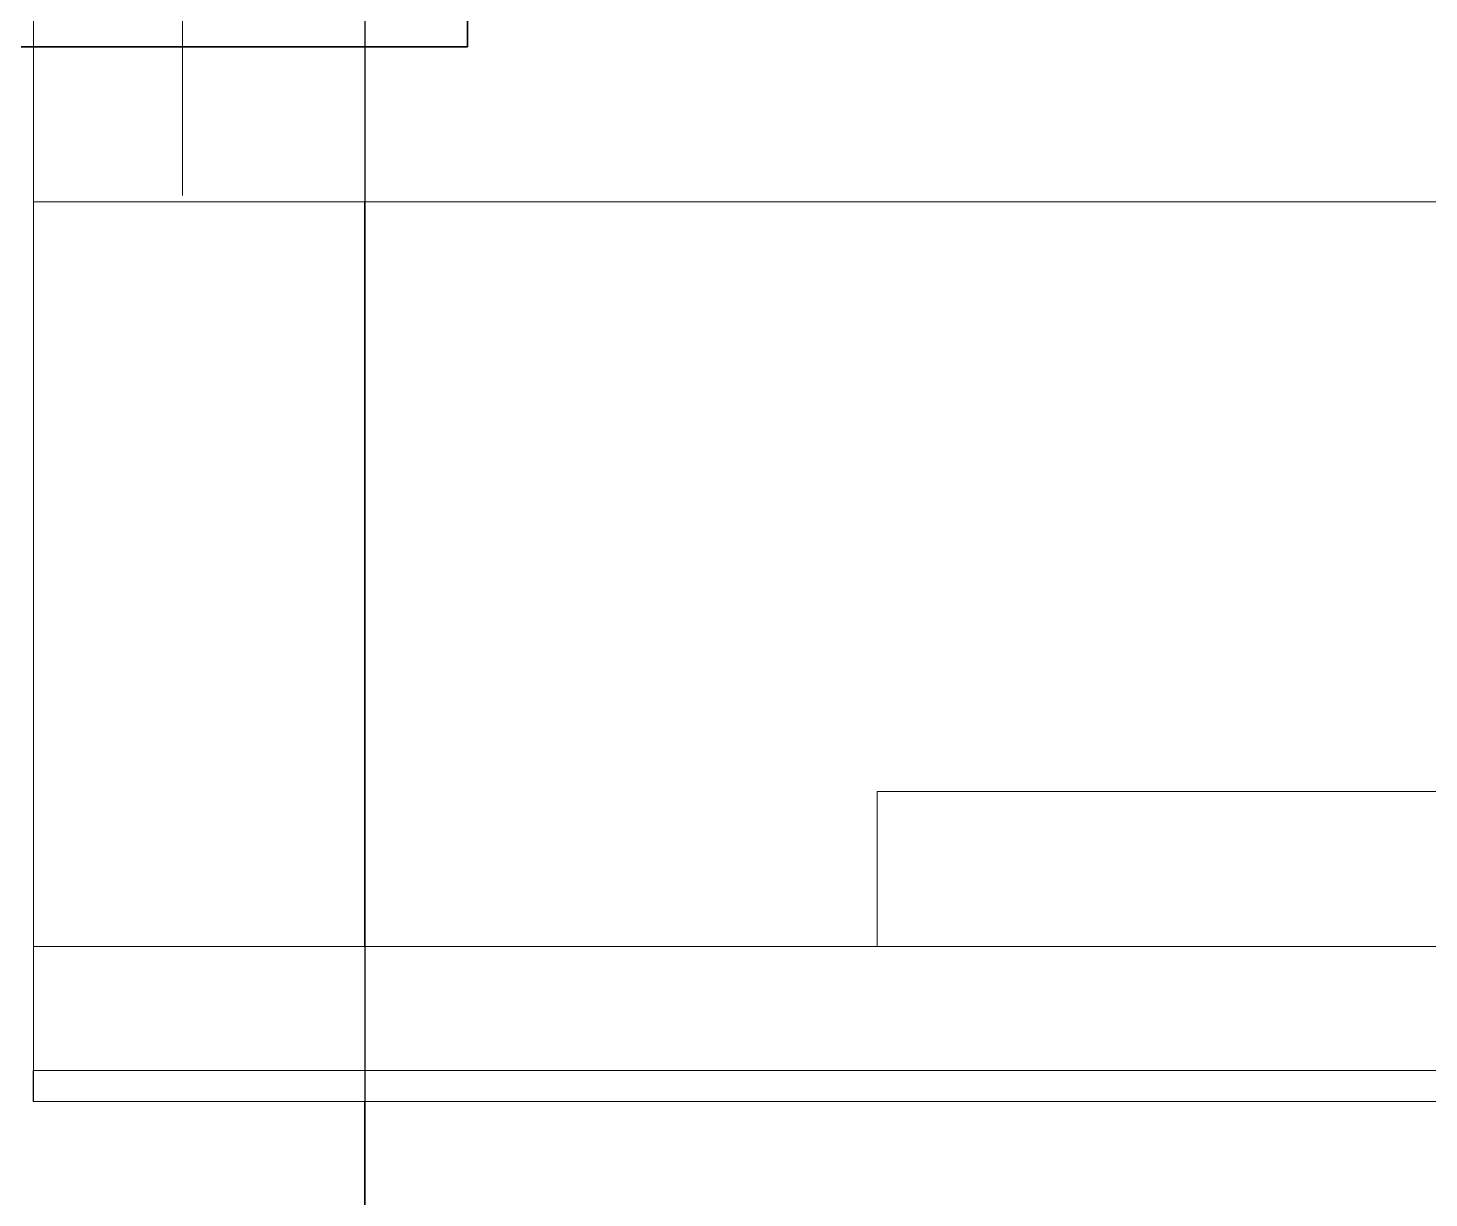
# Model space of a CAD drawing. Header units: millimetres. Extents: x 652554 to 1678317, y -308114 to 170803.
# Drawn here: x 678671.1 to 678896.9, y 105534.5 to 105723 of the extents above; entities that cross this region are included whole.
import ezdxf

# ---------------------------------------------------------------- set-up
doc = ezdxf.new("R2010")
doc.units = ezdxf.units.MM
doc.linetypes.add('DPA_Hidden 50', pattern=[3, 2, -1])
for name, color, linetype, lineweight in [('A-DETL-GENF', 2, 'Continuous', 35), ('A-GLAZ-CURT', 2, 'Continuous', 9), ('A-GLAZ-CURT-HDLN', 2, 'Continuous', 9), ('A-GLAZ-CWMG', 2, 'Continuous', 35), ('E-LITE-EQPM', 2, 'Continuous', 35)]:
    doc.layers.add(name, color=color, linetype=linetype, lineweight=lineweight)
doc.layers.add('DIM', color=1, linetype='Continuous')

# ---------------------------------------------------------------- blocks, each defined once
blk = doc.blocks.new('DPA_CP_Entrance Canopy Lower - Depth 4200-17959564-2250-01 ENTRANCE 2 ELEVATION 3')
at = {"layer": 'A-GLAZ-CURT'}
for p, q in [((632615.53, 106034.71), (632615.53, 105695)), ((632639.56, 106033.45), (632639.56, 105696.02)), ((632615.53, 105695), (632615.53, 105720)), ((632615.53, 105720), (632615.53, 105695)), ((632615.53, 105695), (632615.53, 105720)), ((634555.61, 105695), (632615.53, 105695)), ((632615.53, 105695), (634235.61, 105695)), ((634235.61, 105695), (632615.53, 105695)), ((632615.53, 105695), (634235.61, 105695)), ((634235.61, 105695), (632615.53, 105695)), ((632751.56, 105600), (632751.56, 105575)), ((632751.56, 105600), (634530.61, 105600)), ((632615.53, 105550), (632615.53, 105575)), ((632615.53, 105575), (634321.61, 105575)), ((634580.61, 105575), (632615.53, 105575)), ((632615.53, 105575), (632615.53, 105550)), ((634309.83, 105550), (632615.53, 105550)), ((632615.53, 105550), (634635.61, 105550))]:
    blk.add_line(p, q, dxfattribs=at)
at = {"layer": 'A-GLAZ-CURT-HDLN'}
blk.add_line((632615.53, 105550), (632615.53, 108261.62), dxfattribs=at)
blk = doc.blocks.new('DPA_CP_Entrance Canopy Lower - Depth 4200-V74-2250-01 ENTRANCE 2 ELEVATION 3')
at = {"layer": 'A-GLAZ-CURT'}
for p, q in [((632615.53, 105720), (632615.53, 105695)), ((632615.53, 105695), (632615.53, 105720)), ((632615.53, 105720), (632615.53, 105695)), ((632615.53, 105695), (632615.53, 105720)), ((634315.61, 105695), (632615.53, 105695)), ((632615.53, 105695), (634235.61, 105695)), ((634235.61, 105695), (632615.53, 105695)), ((632615.53, 105695), (634235.61, 105695)), ((634235.61, 105695), (632615.53, 105695)), ((632751.56, 105600), (632751.56, 105575)), ((632751.56, 105600), (634530.61, 105600)), ((632615.53, 105550), (632615.53, 105575)), ((632615.53, 105575), (634321.61, 105575)), ((634321.61, 105575), (632615.53, 105575)), ((632615.53, 105575), (632615.53, 105550)), ((634309.83, 105550), (632615.53, 105550)), ((632615.53, 105550), (634309.83, 105550))]:
    blk.add_line(p, q, dxfattribs=at)
at = {"layer": 'A-GLAZ-CURT-HDLN'}
blk.add_line((632615.53, 105550), (632615.53, 105720), dxfattribs=at)
blk = doc.blocks.new('DPA_CP_Entrance Canopy Lower - Depth 4200-V75-2250-01 ENTRANCE 2 ELEVATION 3')
at = {"layer": 'A-GLAZ-CURT'}
for p, q in [((632615.53, 105720), (632615.53, 105695)), ((632615.53, 105695), (632615.53, 105720)), ((632615.53, 105720), (632615.53, 105695)), ((632615.53, 105695), (632615.53, 105720)), ((634315.61, 105695), (632615.53, 105695)), ((632615.53, 105695), (634235.61, 105695)), ((634235.61, 105695), (632615.53, 105695)), ((632615.53, 105695), (634235.61, 105695)), ((634235.61, 105695), (632615.53, 105695)), ((632751.56, 105600), (632751.56, 105575)), ((632751.56, 105600), (634530.61, 105600)), ((632615.53, 105550), (632615.53, 105575)), ((632615.53, 105575), (634321.61, 105575)), ((634321.61, 105575), (632615.53, 105575)), ((632615.53, 105575), (632615.53, 105550)), ((634309.83, 105550), (632615.53, 105550)), ((632615.53, 105550), (634309.83, 105550))]:
    blk.add_line(p, q, dxfattribs=at)
at = {"layer": 'A-GLAZ-CURT-HDLN'}
blk.add_line((632615.53, 105550), (632615.53, 105720), dxfattribs=at)
blk = doc.blocks.new('DPA_CP_Entrance Canopy Lower - Depth 4200-V76-2250-01 ENTRANCE 2 ELEVATION 3')
at = {"layer": 'A-GLAZ-CURT'}
for p, q in [((632615.53, 105720), (632615.53, 105695)), ((632615.53, 105695), (632615.53, 105720)), ((632615.53, 105720), (632615.53, 105695)), ((632615.53, 105695), (632615.53, 105720)), ((634309.83, 105695), (632615.53, 105695)), ((632615.53, 105695), (634235.61, 105695)), ((634235.61, 105695), (632615.53, 105695)), ((632615.53, 105695), (634235.61, 105695)), ((634235.61, 105695), (632615.53, 105695)), ((632751.56, 105600), (632751.56, 105575)), ((632751.56, 105600), (634530.61, 105600)), ((632615.53, 105550), (632615.53, 105575)), ((632615.53, 105575), (634321.61, 105575)), ((634321.61, 105575), (632615.53, 105575)), ((632615.53, 105575), (632615.53, 105550)), ((634309.83, 105550), (632615.53, 105550)), ((632615.53, 105550), (634309.83, 105550))]:
    blk.add_line(p, q, dxfattribs=at)
at = {"layer": 'A-GLAZ-CURT-HDLN'}
blk.add_line((632615.53, 105550), (632615.53, 105720), dxfattribs=at)
blk = doc.blocks.new('Rectangular Mullion - Entrance Louver Top-15305098-2250-01 ENTRANCE 2 ELEVATION 3')
at = {"layer": 'A-GLAZ-CWMG'}
blk.add_line((632585.53, 105720), (632615.53, 105720), dxfattribs=at)
blk = doc.blocks.new('Rectangular Mullion - Entrance Louver Top-15305105-2250-01 ENTRANCE 2 ELEVATION 3')
at = {"layer": 'A-GLAZ-CWMG'}
for p, q in [((632685.53, 105720), (632685.53, 105750)), ((632585.53, 105720), (632685.53, 105720))]:
    blk.add_line(p, q, dxfattribs=at)
blk = doc.blocks.new('System Panel - DPA-AR_Metal Ceiling Rectangular Panel-17959681-2250-01 ENTRANCE 2 ELEVATION 3')
at = {"layer": 'A-GLAZ-CURT'}
for p, q in [((632615.53, 105555), (632615.53, 105550)), ((632615.53, 105550), (632615.53, 105555)), ((632615.53, 105550), (634309.83, 105550)), ((634309.83, 105550), (632615.53, 105550))]:
    blk.add_line(p, q, dxfattribs=at)
blk = doc.blocks.new('System Panel - DPA-AR_Metal Ceiling Rectangular Panel-17959665-2250-01 ENTRANCE 2 ELEVATION 3')
at = {"layer": 'A-GLAZ-CURT'}
for p, q in [((632615.53, 105555), (634835.61, 105555)), ((632615.53, 105555), (632615.53, 105550)), ((632615.53, 105550), (632615.53, 105555)), ((632615.53, 105550), (634835.61, 105550)), ((634835.61, 105550), (632615.53, 105550))]:
    blk.add_line(p, q, dxfattribs=at)
blk = doc.blocks.new('DPA_CP_Metal Ceiling Luminaire - Linear Luminaire Entrance-12679429-2250-01 ENTRANCE 2 ELEVATION 3')
at = {"layer": 'A-GLAZ-CURT'}
for p, q in [((634040.526247, 105550), (632840.526247, 105550)), ((632840.526247, 105550), (634040.526247, 105550))]:
    blk.add_line(p, q, dxfattribs=at)
blk = doc.blocks.new('DPA_CP_Metal Ceiling Panel - Vertical Panel Entrance-12681732-2250-01 ENTRANCE 2 ELEVATION 3')
at = {"layer": 'A-GLAZ-CURT'}
for p, q in [((632615.526247, 105550), (632615.526247, 105555)), ((632615.526247, 105550), (632615.526247, 105555)), ((632840.526247, 105550), (632615.526247, 105550)), ((632615.526247, 105550), (632840.526247, 105550))]:
    blk.add_line(p, q, dxfattribs=at)
blk = doc.blocks.new('System Panel - DPA-AR_Metal Ceiling Rectangular Panel-17959666-2250-01 ENTRANCE 2 ELEVATION 3')
at = {"layer": 'A-GLAZ-CURT'}
for p, q in [((632615.53, 105555), (632615.53, 105550)), ((632615.53, 105550), (632615.53, 105555)), ((632615.53, 105550), (634309.83, 105550)), ((634835.61, 105550), (632615.53, 105550))]:
    blk.add_line(p, q, dxfattribs=at)
blk = doc.blocks.new('ACM_L14 - LED Street Light Luminaire with Wide Light - PRA4-CB-8-V101-2250-01 ENTRANCE 2 ELEVATION 3')
at = {"layer": 'E-LITE-EQPM'}
for p, q in [((632668.98, 105575), (632668.98, 105695)), ((632668.98, 103079.1), (632668.98, 105550))]:
    blk.add_line(p, q, dxfattribs=at)
blk = doc.blocks.new('DPA_AN_Callout - DPA_AN_Callout-15552900-2250-01 ENTRANCE 2 ELEVATION 3')
at = {"layer": 'A-DETL-GENF', "linetype": 'DPA_Hidden 50', "lineweight": 50}
blk.add_arc((632417.37, 105769.28), 500, 270, 0, dxfattribs=at)

msp = doc.modelspace()

# ---------------------------------------------------------------- linework, layer by layer
at = {"layer": 'DIM', "color": 6}
msp.add_lwpolyline([(669892, 113950.8585), (678725.3852, 113950.8585), (678725.3852, 102550), (669892, 102550)], close=True, dxfattribs=at)

# ---------------------------------------------------------------- block references
at = {"layer": 'A-DETL-GENF'}
msp.add_blockref('DPA_AN_Callout - DPA_AN_Callout-15552900-2250-01 ENTRANCE 2 ELEVATION 3', (46056.406, 0), dxfattribs=at)
at = {"layer": 'A-GLAZ-CURT'}
for name in ['DPA_CP_Entrance Canopy Lower - Depth 4200-17959564-2250-01 ENTRANCE 2 ELEVATION 3', 'DPA_CP_Entrance Canopy Lower - Depth 4200-V74-2250-01 ENTRANCE 2 ELEVATION 3', 'DPA_CP_Entrance Canopy Lower - Depth 4200-V74-2250-01 ENTRANCE 2 ELEVATION 3', 'DPA_CP_Entrance Canopy Lower - Depth 4200-V74-2250-01 ENTRANCE 2 ELEVATION 3', 'DPA_CP_Entrance Canopy Lower - Depth 4200-V75-2250-01 ENTRANCE 2 ELEVATION 3', 'DPA_CP_Entrance Canopy Lower - Depth 4200-V76-2250-01 ENTRANCE 2 ELEVATION 3', 'DPA_CP_Entrance Canopy Lower - Depth 4200-V76-2250-01 ENTRANCE 2 ELEVATION 3', 'DPA_CP_Entrance Canopy Lower - Depth 4200-V76-2250-01 ENTRANCE 2 ELEVATION 3', 'DPA_CP_Entrance Canopy Lower - Depth 4200-V76-2250-01 ENTRANCE 2 ELEVATION 3', 'System Panel - DPA-AR_Metal Ceiling Rectangular Panel-17959681-2250-01 ENTRANCE 2 ELEVATION 3', 'System Panel - DPA-AR_Metal Ceiling Rectangular Panel-17959681-2250-01 ENTRANCE 2 ELEVATION 3', 'System Panel - DPA-AR_Metal Ceiling Rectangular Panel-17959681-2250-01 ENTRANCE 2 ELEVATION 3', 'System Panel - DPA-AR_Metal Ceiling Rectangular Panel-17959681-2250-01 ENTRANCE 2 ELEVATION 3', 'System Panel - DPA-AR_Metal Ceiling Rectangular Panel-17959681-2250-01 ENTRANCE 2 ELEVATION 3', 'System Panel - DPA-AR_Metal Ceiling Rectangular Panel-17959665-2250-01 ENTRANCE 2 ELEVATION 3', 'DPA_CP_Metal Ceiling Panel - Vertical Panel Entrance-12681732-2250-01 ENTRANCE 2 ELEVATION 3', 'DPA_CP_Metal Ceiling Panel - Vertical Panel Entrance-12681732-2250-01 ENTRANCE 2 ELEVATION 3', 'DPA_CP_Metal Ceiling Panel - Vertical Panel Entrance-12681732-2250-01 ENTRANCE 2 ELEVATION 3', 'DPA_CP_Metal Ceiling Panel - Vertical Panel Entrance-12681732-2250-01 ENTRANCE 2 ELEVATION 3', 'DPA_CP_Metal Ceiling Panel - Vertical Panel Entrance-12681732-2250-01 ENTRANCE 2 ELEVATION 3', 'DPA_CP_Metal Ceiling Panel - Vertical Panel Entrance-12681732-2250-01 ENTRANCE 2 ELEVATION 3', 'System Panel - DPA-AR_Metal Ceiling Rectangular Panel-17959681-2250-01 ENTRANCE 2 ELEVATION 3', 'System Panel - DPA-AR_Metal Ceiling Rectangular Panel-17959681-2250-01 ENTRANCE 2 ELEVATION 3', 'System Panel - DPA-AR_Metal Ceiling Rectangular Panel-17959681-2250-01 ENTRANCE 2 ELEVATION 3', 'DPA_CP_Metal Ceiling Panel - Vertical Panel Entrance-12681732-2250-01 ENTRANCE 2 ELEVATION 3', 'DPA_CP_Metal Ceiling Panel - Vertical Panel Entrance-12681732-2250-01 ENTRANCE 2 ELEVATION 3', 'DPA_CP_Metal Ceiling Panel - Vertical Panel Entrance-12681732-2250-01 ENTRANCE 2 ELEVATION 3', 'System Panel - DPA-AR_Metal Ceiling Rectangular Panel-17959666-2250-01 ENTRANCE 2 ELEVATION 3', 'DPA_CP_Metal Ceiling Luminaire - Linear Luminaire Entrance-12679429-2250-01 ENTRANCE 2 ELEVATION 3', 'DPA_CP_Metal Ceiling Luminaire - Linear Luminaire Entrance-12679429-2250-01 ENTRANCE 2 ELEVATION 3', 'DPA_CP_Metal Ceiling Luminaire - Linear Luminaire Entrance-12679429-2250-01 ENTRANCE 2 ELEVATION 3', 'DPA_CP_Metal Ceiling Luminaire - Linear Luminaire Entrance-12679429-2250-01 ENTRANCE 2 ELEVATION 3', 'DPA_CP_Metal Ceiling Luminaire - Linear Luminaire Entrance-12679429-2250-01 ENTRANCE 2 ELEVATION 3', 'DPA_CP_Metal Ceiling Luminaire - Linear Luminaire Entrance-12679429-2250-01 ENTRANCE 2 ELEVATION 3', 'DPA_CP_Metal Ceiling Luminaire - Linear Luminaire Entrance-12679429-2250-01 ENTRANCE 2 ELEVATION 3', 'DPA_CP_Metal Ceiling Luminaire - Linear Luminaire Entrance-12679429-2250-01 ENTRANCE 2 ELEVATION 3', 'DPA_CP_Metal Ceiling Luminaire - Linear Luminaire Entrance-12679429-2250-01 ENTRANCE 2 ELEVATION 3']:
    msp.add_blockref(name, (46056.406, 0), dxfattribs=at)
at = {"layer": 'A-GLAZ-CWMG'}
for name in ['Rectangular Mullion - Entrance Louver Top-15305098-2250-01 ENTRANCE 2 ELEVATION 3', 'Rectangular Mullion - Entrance Louver Top-15305105-2250-01 ENTRANCE 2 ELEVATION 3']:
    msp.add_blockref(name, (46056.406, 0), dxfattribs=at)
at = {"layer": 'E-LITE-EQPM'}
msp.add_blockref('ACM_L14 - LED Street Light Luminaire with Wide Light - PRA4-CB-8-V101-2250-01 ENTRANCE 2 ELEVATION 3', (46056.406, 0), dxfattribs=at)

doc.saveas('drawing.dxf')
